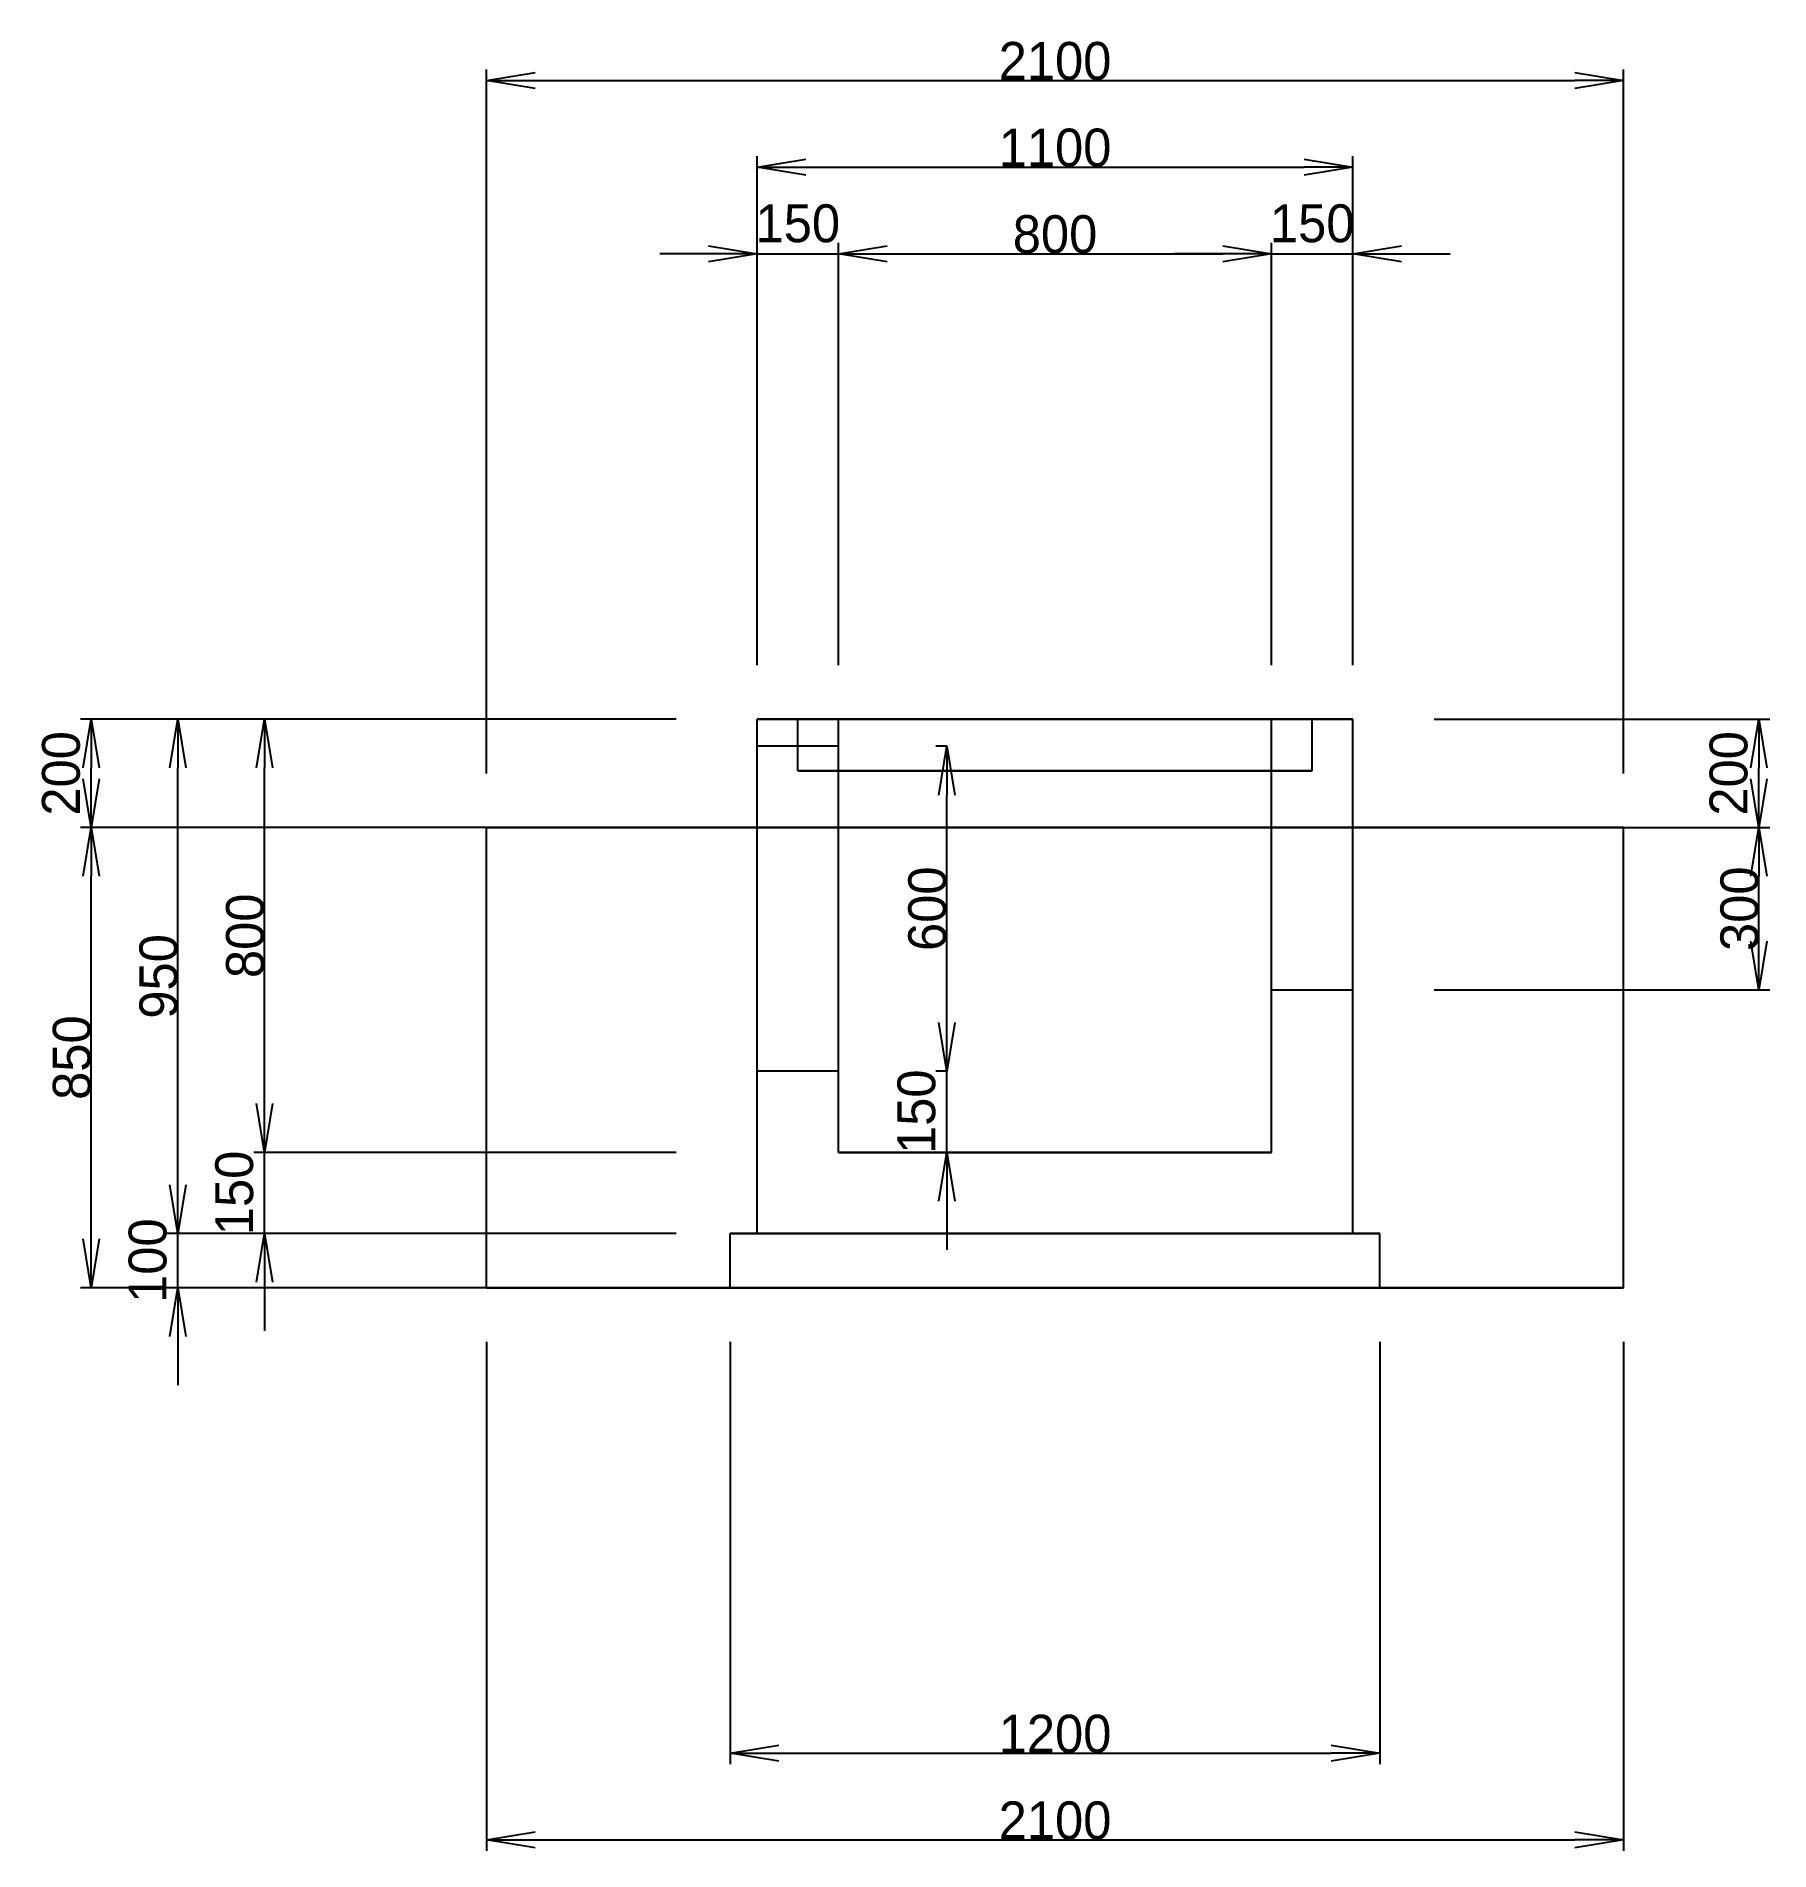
# Model space of a CAD drawing. Header units: millimetres. Extents: x -1882 to 1320, y -1040 to 2312.
import ezdxf

# ---------------------------------------------------------------- set-up
doc = ezdxf.new("R2010")
doc.units = ezdxf.units.MM
doc.linetypes.add('DASHED', pattern=[2, 2])
for name, color, linetype in [('MASU_BASE', 2, 'Continuous'), ('MASU_CONC', 7, 'Continuous'), ('MASU_DIM', 7, 'Continuous'), ('MASU_EARTH', 3, 'Continuous'), ('MASU_GRAT', 4, 'Continuous'), ('MASU_KIRI', 6, 'Continuous')]:
    doc.layers.add(name, color=color, linetype=linetype)
doc.dimstyles.new('MASU_DIM_STYLE', dxfattribs={"dimtxt": 70, "dimasz": 90, "dimexe": 20, "dimexo": 0, "dimtad": 1, "dimblk": 'OPEN', "dimblk1": 'OPEN', "dimblk2": 'OPEN', "dimcen": 2.5, "dimclrd": 7, "dimclre": 7, "dimclrt": 7, "dimazin": 3, "dimtfac": 1, "dimtmove": 0, "dimatfit": 3, "dimlwd": -4, "dimlwe": -4})

# ---------------------------------------------------------------- blocks, each defined once
blk = doc.blocks.new('_OPEN')
at = {"color": 0, "linetype": 'BYBLOCK'}
blk.add_line((0, 0), (-1, 0), dxfattribs=at)
blk.add_lwpolyline([(-1, 0.164), (0, 0), (-1, -0.164)], dxfattribs=at)
blk = doc.blocks.new('*D1')
at = {"color": 7}
for p, q in [((-550, 1150), (-550, 1930)), ((-400, 1150), (-400, 1930)), ((-640, 1910), (-730, 1910)), ((-550, 1910), (-400, 1910)), ((-310, 1910), (-220, 1910))]:
    blk.add_line(p, q, dxfattribs=at)
at = {"layer": 'Defpoints'}
for p in [(-550, 1910), (-550, 1150), (-400, 1150)]:
    blk.add_point(p, dxfattribs=at)
at = {"layer": 'MASU_DIM', "color": 7, "xscale": 90, "yscale": 90}
blk.add_blockref('_OPEN', (-550, 1910), dxfattribs=at)
at = {"layer": 'MASU_DIM', "color": 7, "xscale": 90, "yscale": 90, "rotation": 180}
blk.add_blockref('_OPEN', (-400, 1910), dxfattribs=at)
at = {"layer": 'MASU_DIM', "color": 7, "insert": (-475, 1965.625), "char_height": 70, "attachment_point": 5}
blk.add_mtext('150', dxfattribs=at)
blk = doc.blocks.new('*D2')
at = {"color": 7}
for p, q in [((-400, 1150), (-400, 1930)), ((400, 1150), (400, 1930)), ((-310, 1910), (310, 1910))]:
    blk.add_line(p, q, dxfattribs=at)
at = {"layer": 'Defpoints'}
for p in [(-400, 1910), (-400, 1150), (400, 1150)]:
    blk.add_point(p, dxfattribs=at)
at = {"layer": 'MASU_DIM', "color": 7, "xscale": 90, "yscale": 90, "rotation": 180}
blk.add_blockref('_OPEN', (-400, 1910), dxfattribs=at)
at = {"layer": 'MASU_DIM', "color": 7, "xscale": 90, "yscale": 90}
blk.add_blockref('_OPEN', (400, 1910), dxfattribs=at)
at = {"layer": 'MASU_DIM', "color": 7, "insert": (0, 1945.625), "char_height": 70, "attachment_point": 5}
blk.add_mtext('800', dxfattribs=at)
blk = doc.blocks.new('*D3')
at = {"color": 7}
for p, q in [((400, 1150), (400, 1930)), ((550, 1150), (550, 1930)), ((310, 1910), (220, 1910)), ((400, 1910), (550, 1910)), ((640, 1910), (730, 1910))]:
    blk.add_line(p, q, dxfattribs=at)
at = {"layer": 'Defpoints'}
for p in [(400, 1910), (400, 1150), (550, 1150)]:
    blk.add_point(p, dxfattribs=at)
at = {"layer": 'MASU_DIM', "color": 7, "xscale": 90, "yscale": 90}
blk.add_blockref('_OPEN', (400, 1910), dxfattribs=at)
at = {"layer": 'MASU_DIM', "color": 7, "xscale": 90, "yscale": 90, "rotation": 180}
blk.add_blockref('_OPEN', (550, 1910), dxfattribs=at)
at = {"layer": 'MASU_DIM', "color": 7, "insert": (475, 1965.625), "char_height": 70, "attachment_point": 5}
blk.add_mtext('150', dxfattribs=at)
blk = doc.blocks.new('*D4')
at = {"color": 7}
for p, q in [((-550, 1150), (-550, 2090)), ((550, 1150), (550, 2090)), ((-460, 2070), (460, 2070))]:
    blk.add_line(p, q, dxfattribs=at)
at = {"layer": 'Defpoints'}
for p in [(-550, 2070), (-550, 1150), (550, 1150)]:
    blk.add_point(p, dxfattribs=at)
at = {"layer": 'MASU_DIM', "color": 7, "xscale": 90, "yscale": 90, "rotation": 180}
blk.add_blockref('_OPEN', (-550, 2070), dxfattribs=at)
at = {"layer": 'MASU_DIM', "color": 7, "xscale": 90, "yscale": 90}
blk.add_blockref('_OPEN', (550, 2070), dxfattribs=at)
at = {"layer": 'MASU_DIM', "color": 7, "insert": (0, 2105.625), "char_height": 70, "attachment_point": 5}
blk.add_mtext('1100', dxfattribs=at)
blk = doc.blocks.new('*D5')
at = {"color": 7}
for p, q in [((-1050, 950), (-1050, 2250)), ((1050, 950), (1050, 2250)), ((-960, 2230), (960, 2230))]:
    blk.add_line(p, q, dxfattribs=at)
at = {"layer": 'Defpoints'}
for p in [(-1050, 2230), (-1050, 950), (1050, 950)]:
    blk.add_point(p, dxfattribs=at)
at = {"layer": 'MASU_DIM', "color": 7, "xscale": 90, "yscale": 90, "rotation": 180}
blk.add_blockref('_OPEN', (-1050, 2230), dxfattribs=at)
at = {"layer": 'MASU_DIM', "color": 7, "xscale": 90, "yscale": 90}
blk.add_blockref('_OPEN', (1050, 2230), dxfattribs=at)
at = {"layer": 'MASU_DIM', "color": 7, "insert": (0, 2265.625), "char_height": 70, "attachment_point": 5}
blk.add_mtext('2100', dxfattribs=at)
blk = doc.blocks.new('*D6')
at = {"color": 7}
for p, q in [((-600, -100), (-600, -880)), ((600, -100), (600, -880)), ((-510, -860), (510, -860))]:
    blk.add_line(p, q, dxfattribs=at)
at = {"layer": 'Defpoints'}
for p in [(-600, -100), (600, -100), (-600, -860)]:
    blk.add_point(p, dxfattribs=at)
at = {"layer": 'MASU_DIM', "color": 7, "xscale": 90, "yscale": 90, "rotation": 180}
blk.add_blockref('_OPEN', (-600, -860), dxfattribs=at)
at = {"layer": 'MASU_DIM', "color": 7, "xscale": 90, "yscale": 90}
blk.add_blockref('_OPEN', (600, -860), dxfattribs=at)
at = {"layer": 'MASU_DIM', "color": 7, "insert": (0, -824.375), "char_height": 70, "attachment_point": 5}
blk.add_mtext('1200', dxfattribs=at)
blk = doc.blocks.new('*D7')
at = {"color": 7}
for p, q in [((-1050, -100), (-1050, -1040)), ((1050, -100), (1050, -1040)), ((-960, -1020), (960, -1020))]:
    blk.add_line(p, q, dxfattribs=at)
at = {"layer": 'Defpoints'}
for p in [(-1050, -100), (1050, -100), (-1050, -1020)]:
    blk.add_point(p, dxfattribs=at)
at = {"layer": 'MASU_DIM', "color": 7, "xscale": 90, "yscale": 90, "rotation": 180}
blk.add_blockref('_OPEN', (-1050, -1020), dxfattribs=at)
at = {"layer": 'MASU_DIM', "color": 7, "xscale": 90, "yscale": 90}
blk.add_blockref('_OPEN', (1050, -1020), dxfattribs=at)
at = {"layer": 'MASU_DIM', "color": 7, "insert": (0, -984.375), "char_height": 70, "attachment_point": 5}
blk.add_mtext('2100', dxfattribs=at)
blk = doc.blocks.new('*D8')
at = {"color": 7}
for p, q in [((-200, 490), (-200, 580)), ((-200, 400), (-220, 400)), ((-200, 250), (-200, 400)), ((-200, 250), (-220, 250)), ((-200, 160), (-200, 70))]:
    blk.add_line(p, q, dxfattribs=at)
at = {"layer": 'Defpoints'}
for p in [(-200, 400), (-200, 250), (-200, 250)]:
    blk.add_point(p, dxfattribs=at)
at = {"layer": 'MASU_DIM', "color": 7, "xscale": 90, "yscale": 90}
for p, rotation in [((-200, 400), 270), ((-200, 250), 90)]:
    blk.add_blockref('_OPEN', p, dxfattribs=dict(at, rotation=rotation))
at = {"layer": 'MASU_DIM', "color": 7, "insert": (-255.625, 325), "char_height": 70, "attachment_point": 5, "rotation": 90}
blk.add_mtext('150', dxfattribs=at)
blk = doc.blocks.new('*D9')
at = {"color": 7}
for p, q in [((-200, 1000), (-220, 1000)), ((-200, 490), (-200, 910)), ((-200, 400), (-220, 400))]:
    blk.add_line(p, q, dxfattribs=at)
at = {"layer": 'Defpoints'}
for p in [(-200, 1000), (-200, 400), (-200, 400)]:
    blk.add_point(p, dxfattribs=at)
at = {"layer": 'MASU_DIM', "color": 7, "xscale": 90, "yscale": 90}
for p, rotation in [((-200, 1000), 90), ((-200, 400), 270)]:
    blk.add_blockref('_OPEN', p, dxfattribs=dict(at, rotation=rotation))
at = {"layer": 'MASU_DIM', "color": 7, "insert": (-235.625, 700), "char_height": 70, "attachment_point": 5, "rotation": 90}
blk.add_mtext('600', dxfattribs=at)
blk = doc.blocks.new('*D10')
at = {"color": 7}
for p, q in [((700, 1050), (1320, 1050)), ((1300, 940), (1300, 960)), ((700, 850), (1320, 850))]:
    blk.add_line(p, q, dxfattribs=at)
at = {"layer": 'Defpoints'}
for p in [(700, 1050), (700, 850), (1300, 850)]:
    blk.add_point(p, dxfattribs=at)
at = {"layer": 'MASU_DIM', "color": 7, "xscale": 90, "yscale": 90}
for p, rotation in [((1300, 1050), 90), ((1300, 850), 270)]:
    blk.add_blockref('_OPEN', p, dxfattribs=dict(at, rotation=rotation))
at = {"layer": 'MASU_DIM', "color": 7, "insert": (1244.375, 950), "char_height": 70, "attachment_point": 5, "rotation": 90}
blk.add_mtext('200', dxfattribs=at)
blk = doc.blocks.new('*D11')
at = {"color": 7}
for p, q in [((700, 850), (1320, 850)), ((1300, 640), (1300, 760)), ((700, 550), (1320, 550))]:
    blk.add_line(p, q, dxfattribs=at)
at = {"layer": 'Defpoints'}
for p in [(700, 850), (700, 550), (1300, 550)]:
    blk.add_point(p, dxfattribs=at)
at = {"layer": 'MASU_DIM', "color": 7, "xscale": 90, "yscale": 90}
for p, rotation in [((1300, 850), 90), ((1300, 550), 270)]:
    blk.add_blockref('_OPEN', p, dxfattribs=dict(at, rotation=rotation))
at = {"layer": 'MASU_DIM', "color": 7, "insert": (1264.375, 700), "char_height": 70, "attachment_point": 5, "rotation": 90}
blk.add_mtext('300', dxfattribs=at)
blk = doc.blocks.new('*D12')
at = {"color": 7}
for p, q in [((-700, 1050), (-1480, 1050)), ((-1460, 340), (-1460, 960)), ((-700, 250), (-1480, 250))]:
    blk.add_line(p, q, dxfattribs=at)
at = {"layer": 'Defpoints'}
for p in [(-700, 1050), (-1460, 250), (-700, 250)]:
    blk.add_point(p, dxfattribs=at)
at = {"layer": 'MASU_DIM', "color": 7, "xscale": 90, "yscale": 90}
for p, rotation in [((-1460, 1050), 90), ((-1460, 250), 270)]:
    blk.add_blockref('_OPEN', p, dxfattribs=dict(at, rotation=rotation))
at = {"layer": 'MASU_DIM', "color": 7, "insert": (-1495.625, 650), "char_height": 70, "attachment_point": 5, "rotation": 90}
blk.add_mtext('800', dxfattribs=at)
blk = doc.blocks.new('*D13')
at = {"color": 7}
for p, q in [((-1460, 340), (-1460, 430)), ((-700, 250), (-1480, 250)), ((-1460, 100), (-1460, 250)), ((-700, 100), (-1480, 100)), ((-1460, 10), (-1460, -80))]:
    blk.add_line(p, q, dxfattribs=at)
at = {"layer": 'Defpoints'}
for p in [(-700, 250), (-1460, 100), (-700, 100)]:
    blk.add_point(p, dxfattribs=at)
at = {"layer": 'MASU_DIM', "color": 7, "xscale": 90, "yscale": 90}
for p, rotation in [((-1460, 250), 270), ((-1460, 100), 90)]:
    blk.add_blockref('_OPEN', p, dxfattribs=dict(at, rotation=rotation))
at = {"layer": 'MASU_DIM', "color": 7, "insert": (-1515.625, 175), "char_height": 70, "attachment_point": 5, "rotation": 90}
blk.add_mtext('150', dxfattribs=at)
blk = doc.blocks.new('*D14')
at = {"color": 7}
for p, q in [((-1620, 190), (-1620, 280)), ((-700, 100), (-1640, 100)), ((-1620, 0), (-1620, 100)), ((-700, 0), (-1640, 0)), ((-1620, -90), (-1620, -180))]:
    blk.add_line(p, q, dxfattribs=at)
at = {"layer": 'Defpoints'}
for p in [(-700, 100), (-1620, 0), (-700, 0)]:
    blk.add_point(p, dxfattribs=at)
at = {"layer": 'MASU_DIM', "color": 7, "xscale": 90, "yscale": 90}
for p, rotation in [((-1620, 100), 270), ((-1620, 0), 90)]:
    blk.add_blockref('_OPEN', p, dxfattribs=dict(at, rotation=rotation))
at = {"layer": 'MASU_DIM', "color": 7, "insert": (-1675.625, 50), "char_height": 70, "attachment_point": 5, "rotation": 90}
blk.add_mtext('100', dxfattribs=at)
blk = doc.blocks.new('*D15')
at = {"color": 7}
for p, q in [((-700, 1050), (-1640, 1050)), ((-1620, 190), (-1620, 960)), ((-700, 100), (-1640, 100))]:
    blk.add_line(p, q, dxfattribs=at)
at = {"layer": 'Defpoints'}
for p in [(-700, 1050), (-1620, 100), (-700, 100)]:
    blk.add_point(p, dxfattribs=at)
at = {"layer": 'MASU_DIM', "color": 7, "xscale": 90, "yscale": 90}
for p, rotation in [((-1620, 1050), 90), ((-1620, 100), 270)]:
    blk.add_blockref('_OPEN', p, dxfattribs=dict(at, rotation=rotation))
at = {"layer": 'MASU_DIM', "color": 7, "insert": (-1655.625, 575), "char_height": 70, "attachment_point": 5, "rotation": 90}
blk.add_mtext('950', dxfattribs=at)
blk = doc.blocks.new('*D16')
at = {"color": 7}
for p, q in [((-700, 850), (-1800, 850)), ((-1780, 90), (-1780, 760)), ((-700, 0), (-1800, 0))]:
    blk.add_line(p, q, dxfattribs=at)
at = {"layer": 'Defpoints'}
for p in [(-700, 850), (-1780, 0), (-700, 0)]:
    blk.add_point(p, dxfattribs=at)
at = {"layer": 'MASU_DIM', "color": 7, "xscale": 90, "yscale": 90}
for p, rotation in [((-1780, 850), 90), ((-1780, 0), 270)]:
    blk.add_blockref('_OPEN', p, dxfattribs=dict(at, rotation=rotation))
at = {"layer": 'MASU_DIM', "color": 7, "insert": (-1815.625, 425), "char_height": 70, "attachment_point": 5, "rotation": 90}
blk.add_mtext('850', dxfattribs=at)
blk = doc.blocks.new('*D17')
at = {"color": 7}
for p, q in [((-700, 1050), (-1800, 1050)), ((-1780, 940), (-1780, 960)), ((-700, 850), (-1800, 850))]:
    blk.add_line(p, q, dxfattribs=at)
at = {"layer": 'Defpoints'}
for p in [(-700, 1050), (-1780, 850), (-700, 850)]:
    blk.add_point(p, dxfattribs=at)
at = {"layer": 'MASU_DIM', "color": 7, "xscale": 90, "yscale": 90}
for p, rotation in [((-1780, 1050), 90), ((-1780, 850), 270)]:
    blk.add_blockref('_OPEN', p, dxfattribs=dict(at, rotation=rotation))
at = {"layer": 'MASU_DIM', "color": 7, "insert": (-1835.625, 950), "char_height": 70, "attachment_point": 5, "rotation": 90}
blk.add_mtext('200', dxfattribs=at)

msp = doc.modelspace()

# ---------------------------------------------------------------- linework, layer by layer
at = {"layer": 'MASU_BASE', "linetype": 'Continuous'}
for p, q in [((600, 100), (-600, 100)), ((-600, 100), (600, 100)), ((-600, 0), (-600, 100)), ((-600, 0), (-600, 100)), ((-600, 100), (-550, 100)), ((550, 100), (600, 100)), ((600, 0), (600, 100)), ((600, 0), (600, 100)), ((600, 0), (-600, 0)), ((-600, 0), (600, 0))]:
    msp.add_line(p, q, dxfattribs=at)
at = {"layer": 'MASU_CONC', "linetype": 'Continuous'}
for p, q in [((550, 1050), (-550, 1050)), ((-550, 1050), (550, 1050)), ((-550, 100), (-550, 1050)), ((-550, 100), (-550, 1050)), ((400, 1050), (-400, 1050)), ((-400, 1050), (400, 1050)), ((-400, 250), (-400, 1050)), ((-400, 250), (-400, 1050)), ((400, 250), (400, 1050)), ((400, 250), (400, 1050)), ((550, 100), (550, 1050)), ((550, 100), (550, 1050)), ((400, 250), (-400, 250)), ((-400, 250), (400, 250)), ((550, 100), (-550, 100)), ((-550, 100), (550, 100))]:
    msp.add_line(p, q, dxfattribs=at)
at = {"layer": 'MASU_EARTH', "linetype": 'DASHED'}
for p, q in [((1050, 850), (-1050, 850)), ((-1050, 850), (1050, 850)), ((-1050, 0), (-1050, 850)), ((-1050, 0), (-1050, 850)), ((1050, 0), (1050, 850)), ((1050, 0), (1050, 850)), ((1050, 0), (-1050, 0)), ((-1050, 0), (1050, 0))]:
    msp.add_line(p, q, dxfattribs=at)
at = {"layer": 'MASU_GRAT', "linetype": 'Continuous'}
for p, q in [((475, 1050), (-475, 1050)), ((-475, 1050), (475, 1050)), ((-475, 955), (-475, 1050)), ((-475, 955), (-475, 1050)), ((475, 955), (475, 1050)), ((475, 955), (475, 1050)), ((475, 955), (-475, 955)), ((-475, 955), (475, 955))]:
    msp.add_line(p, q, dxfattribs=at)
at = {"layer": 'MASU_KIRI', "linetype": 'DASHED'}
for p, q in [((-550, 400), (-550, 1000)), ((-400, 1000), (-550, 1000)), ((-400, 400), (-400, 1000)), ((400, 550), (400, 850)), ((400, 850), (550, 850)), ((550, 550), (550, 850)), ((400, 550), (550, 550)), ((-400, 400), (-550, 400))]:
    msp.add_line(p, q, dxfattribs=at)

# ---------------------------------------------------------------- dimensions: what is measured, and where the dimension line sits
at = {"layer": 'MASU_DIM'}
for base, p1, p2, picture, middle in [((-1050, 2230), (-1050, 950), (1050, 950), '*D5', (0, 2265.625)), ((-550, 2070), (-550, 1150), (550, 1150), '*D4', (0, 2105.625)), ((-550, 1910), (-550, 1150), (-400, 1150), '*D1', (-475, 1965.625)), ((400, 1910), (400, 1150), (550, 1150), '*D3', (475, 1965.625)), ((-400, 1910), (-400, 1150), (400, 1150), '*D2', (0, 1945.625)), ((-1050, -1020), (-1050, -100), (1050, -100), '*D7', (0, -984.375)), ((-600, -860), (-600, -100), (600, -100), '*D6', (0, -824.375))]:
    dim = msp.add_linear_dim(base=base, p1=p1, p2=p2, dimstyle='MASU_DIM_STYLE', dxfattribs=at)
    dim.commit()
    dim.dimension.update_dxf_attribs({"geometry": picture, "text_midpoint": middle})
for base, p1, p2, picture, middle in [((-1780, 850), (-700, 850), (-700, 1050), '*D17', (-1835.625, 950)), ((-1620, 100), (-700, 100), (-700, 1050), '*D15', (-1655.625, 575)), ((-1460, 250), (-700, 250), (-700, 1050), '*D12', (-1495.625, 650)), ((1300, 850), (700, 850), (700, 1050), '*D10', (1244.375, 950)), ((-200, 400), (-200, 400), (-200, 1000), '*D9', (-235.625, 700)), ((-1780, 0), (-700, 0), (-700, 850), '*D16', (-1815.625, 425)), ((1300, 550), (700, 550), (700, 850), '*D11', (1264.375, 700)), ((-200, 250), (-200, 250), (-200, 400), '*D8', (-255.625, 325)), ((-1460, 100), (-700, 100), (-700, 250), '*D13', (-1515.625, 175)), ((-1620, 0), (-700, 0), (-700, 100), '*D14', (-1675.625, 50))]:
    dim = msp.add_linear_dim(base=base, p1=p1, p2=p2, angle=90, dimstyle='MASU_DIM_STYLE', dxfattribs=at)
    dim.commit()
    dim.dimension.update_dxf_attribs({"geometry": picture, "text_midpoint": middle})

doc.saveas('drawing.dxf')
